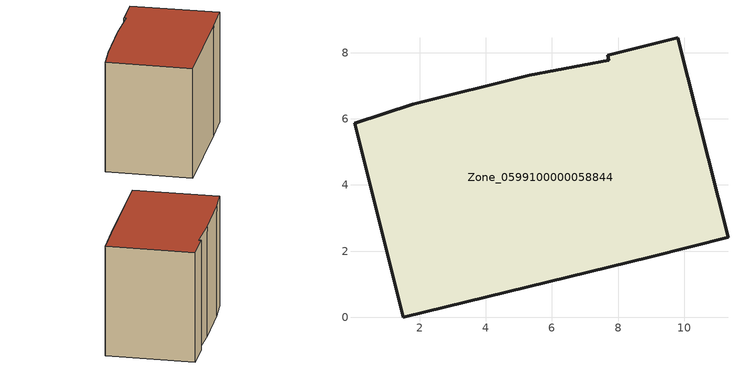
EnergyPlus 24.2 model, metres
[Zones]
Zone_0599100000058844
 floor ground (C_G): 0.03,5.87 1.79,6.44 5.31,7.32 7.73,7.78 7.69,7.92 9.81,8.45 11.33,2.41 9,1.83 1.5,0 z0
 wall outside (C_F): 9,1.83 11.33,2.41 9.81,8.45 7.69,7.92 7.73,7.78 5.31,7.32 1.79,6.44 0.03,5.87 1.5,0 9,1.83 z0:8.05
 roof outside (C_R): 1.79,6.44 0.03,5.87 1.5,0 9,1.83 11.33,2.41 9.81,8.45 7.69,7.92 7.73,7.78 5.31,7.32 z8.05
[BUILDING]
Pand.0599100000058844: North Axis=0; Terrain=City; Loads Convergence Tolerance Value=0.04; Temperature Convergence Tolerance Value=0.4; Solar Distribution=FullExterior; Maximum Number of Warmup Days=25; Minimum Number of Warmup Days=1
[Site:Location]
Rotterdam.The.Hague.AP_ZH_NLD Design_Conditions: Latitude=51.96; Longitude=4.45; Time Zone=1; Elevation=-4.5
[SITE:GROUNDTEMPERATURE:BUILDINGSURFACE]
18, 18, 18, 18, 18, 18, 18, 18, 18, 18, 18, 18
[MATERIAL] Thermal Absorptance=0.9; Solar Absorptance=0.7; Visible Absorptance=0.7
Name | Roughness | Thickness | Conductivity | Density | Specific Heat
G.TC.1965-1974 | MediumSmooth | 0.15 | 0.882353 | 540 | 1210
F.TC.1965-1974 | Rough | 0.3 | 0.697674 | 1920 | 840
R.TC.1965-1974 | MediumRough | 0.2 | 0.232558 | 1500 | 1000
[CONSTRUCTION]
C_G: G.TC.1965-1974
C_F: F.TC.1965-1974
C_R: R.TC.1965-1974
[ZONE]
Zone_0599100000058844: Type=1; Multiplier=1; Ceiling Height=Autocalculate; Volume=Autocalculate; Floor Area=autocalculate; Part of Total Floor Area=Yes
[ZONEINFILTRATION:DESIGNFLOWRATE]
Infil_Zone_0599100000058844: Zone or ZoneList or Space or SpaceList=Zone_0599100000058844; Schedule=AlwaysOn; Design Flow Rate Calculation Method=Flow/Area; Flow Rate per Floor Area=0.003; Constant Term Coefficient=1; Temperature Term Coefficient=0; Velocity Term Coefficient=0; Velocity Squared Term Coefficient=0
[HVACTEMPLATE:ZONE:IDEALLOADSAIRSYSTEM]
Zone_0599100000058844: Maximum Heating Supply Air Temperature=50; Minimum Cooling Supply Air Temperature=13; Maximum Heating Supply Air Humidity Ratio=0.0156; Minimum Cooling Supply Air Humidity Ratio=0.0077; Heating Limit=NoLimit; Cooling Limit=NoLimit; Dehumidification Control Type=ConstantSensibleHeatRatio; Cooling Sensible Heat Ratio=0.7; Dehumidification Setpoint=60; Humidification Control Type=None; Humidification Setpoint=30; Outdoor Air Method=None; Outdoor Air Flow Rate per Person=0.00944; Outdoor Air Flow Rate per Zone Floor Area=0; Outdoor Air Flow Rate per Zone=0; Demand Controlled Ventilation Type=None; Outdoor Air Economizer Type=NoEconomizer; Heat Recovery Type=None; Sensible Heat Recovery Effectiveness=0.7; Latent Heat Recovery Effectiveness=0.65
[ZONECONTROL:THERMOSTAT]
ThermostatControl_Zone_0599100000058844: Zone or ZoneList=Zone_0599100000058844; Control Type Schedule=DualSetpointControlType; Control 1=Thermostat_Zone_0599100000058844; Temperature Difference Between Cutout And Setpoint=0
[THERMOSTATSETPOINT:DUALSETPOINT]
Thermostat_Zone_0599100000058844: Heating Setpoint Temperature Schedule=HeatingSetpoint_Zone_0599100000058844; Cooling Setpoint Temperature Schedule=CoolingSetpoint_Zone_0599100000058844
[SCHEDULE:COMPACT]
HeatingSetpoint_Zone_0599100000058844: Through: 12/31, For: AllDays, Until: 24:00, 21
CoolingSetpoint_Zone_0599100000058844: Through: 12/31, For: AllDays, Until: 24:00, 24
DualSetpointControlType: Through: 12/31, For: AllDays, Until: 24:00, 4
AlwaysOn: Through: 12/31, For: AllDays, Until: 24:00, 1
